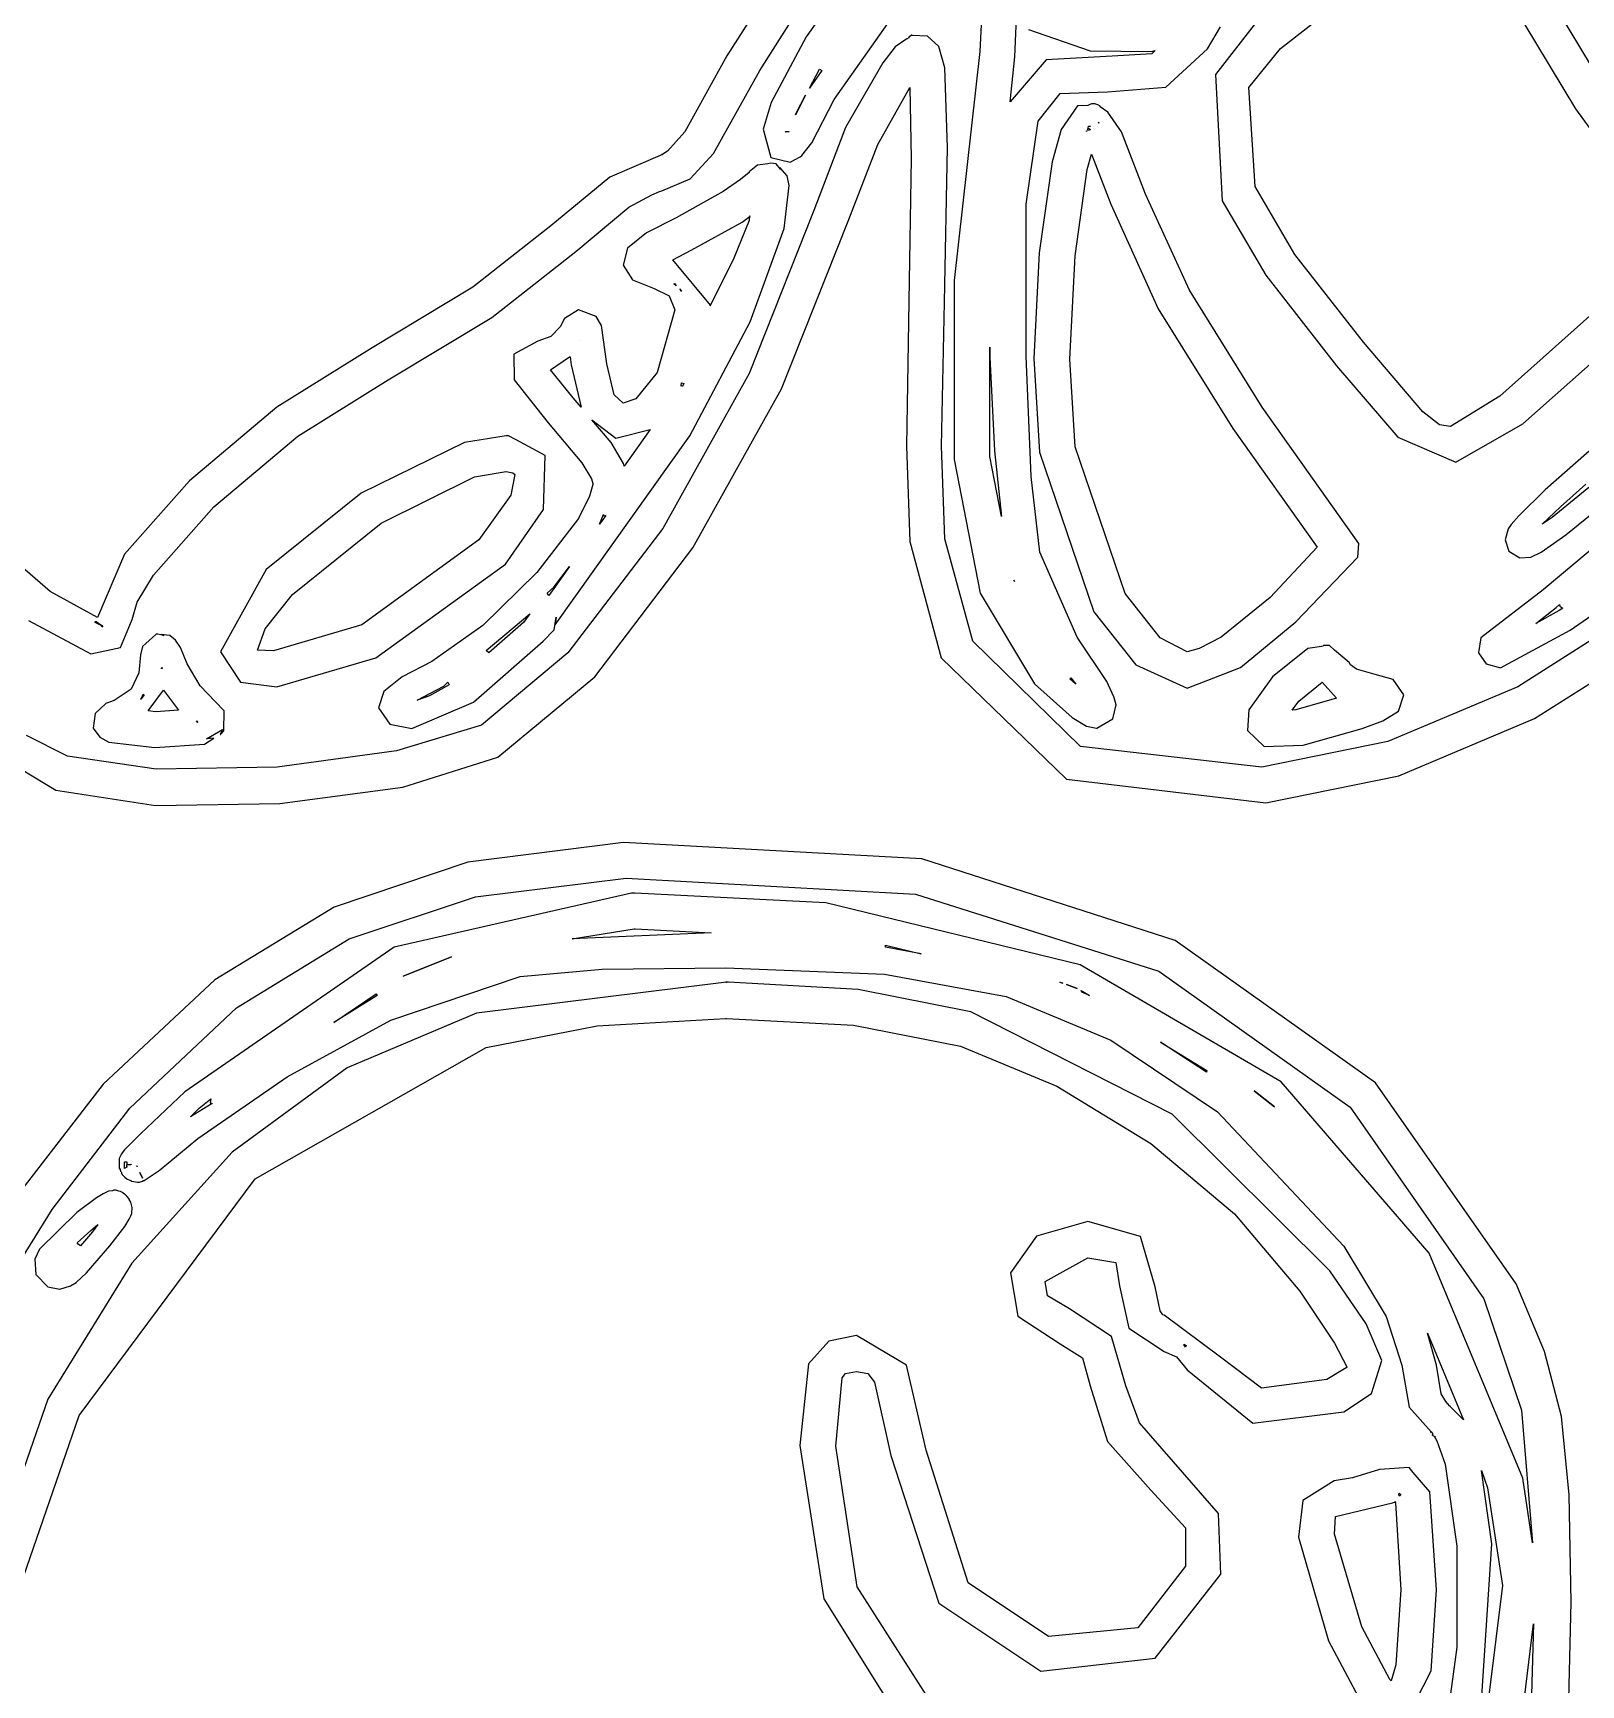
# Model space of a CAD drawing. Extents: x 23 to 528, y 384 to 592.
# Drawn here: x 449.63 to 460.96, y 446.23 to 458.31 of the extents above; entities that cross this region are included whole.
import ezdxf

# ---------------------------------------------------------------- set-up
doc = ezdxf.new("R2010")
doc.units = 0
doc.layers.get('0').update_dxf_attribs({"linetype": 'CONTINUOUS'})

msp = doc.modelspace()

# ---------------------------------------------------------------- linework, layer by layer
at = {"color": 0}
for p, q in [((455.355, 459.158), (454.709, 458.145)), ((454.949, 458.036), (455.549, 458.982)), ((455.644, 458.784), (455.288, 458.283)), ((456.583, 458.664), (456.558, 458.177)), ((455.493, 457.824), (456.015, 458.565)), ((456.815, 458.138), (456.833, 458.534)), ((458.759, 458.198), (459.221, 458.562)), ((461.133, 457.902), (460.77, 458.505)), ((456.914, 458.336), (457.366, 458.181)), ((458.223, 458.195), (458.318, 458.357)), ((458.583, 458.392), (458.283, 458.008)), ((460.537, 458.382), (460.915, 457.757)), ((455.288, 458.283), (455.034, 457.803)), ((456.025, 458.269), (455.941, 458.209)), ((456.039, 458.276), (456.022, 458.265)), ((456.022, 458.265), (456.025, 458.269)), ((456.064, 458.297), (456.039, 458.28)), ((456.039, 458.28), (456.039, 458.276)), ((456.061, 458.294), (456.064, 458.297)), ((456.177, 458.287), (456.061, 458.294)), ((456.258, 458.212), (456.177, 458.287)), ((454.709, 458.145), (454.402, 457.588)), ((455.849, 458.093), (455.577, 457.62)), ((455.941, 458.209), (455.849, 458.093)), ((456.304, 458.057), (456.258, 458.212)), ((456.558, 458.177), (456.371, 456.502)), ((456.78, 457.807), (456.815, 458.138)), ((457.045, 458.114), (456.78, 457.807)), ((457.528, 458.142), (457.045, 458.114)), ((457.366, 458.181), (457.814, 458.177)), ((457.817, 458.16), (457.528, 458.142)), ((457.814, 458.177), (457.842, 458.184)), ((457.842, 458.184), (457.817, 458.16)), ((457.92, 457.916), (458.223, 458.195)), ((458.526, 457.913), (458.759, 458.198)), ((454.611, 457.429), (454.949, 458.036)), ((455.313, 457.909), (455.387, 458.047)), ((455.404, 458.036), (455.313, 457.909)), ((455.387, 458.047), (455.404, 458.036)), ((456.322, 457.475), (456.304, 458.057)), ((458.283, 458.008), (458.332, 457.084)), ((455.284, 457.856), (455.21, 457.712)), ((455.217, 457.729), (455.284, 457.856)), ((455.814, 457.496), (456.046, 457.913)), ((456.046, 457.913), (456.057, 457.394)), ((456.985, 457.666), (457.147, 457.87)), ((457.147, 457.87), (457.493, 457.881)), ((457.493, 457.881), (457.92, 457.916)), ((458.572, 457.189), (458.526, 457.913)), ((455.034, 457.803), (454.974, 457.609)), ((455.33, 457.507), (455.493, 457.824)), ((457.274, 457.779), (457.154, 457.606)), ((457.348, 457.782), (457.274, 457.779)), ((457.359, 457.786), (457.348, 457.782)), ((457.376, 457.793), (457.359, 457.786)), ((457.38, 457.793), (457.376, 457.793)), ((457.394, 457.793), (457.38, 457.793)), ((457.401, 457.793), (457.394, 457.793)), ((457.422, 457.786), (457.401, 457.793)), ((457.44, 457.775), (457.422, 457.786)), ((457.44, 457.771), (457.44, 457.775)), ((457.496, 457.733), (457.44, 457.771)), ((457.595, 457.588), (457.496, 457.733)), ((460.915, 457.757), (461.32, 457.2)), ((455.21, 457.712), (455.217, 457.729)), ((455.577, 457.62), (455.344, 457.013)), ((456.897, 457.059), (456.985, 457.666)), ((457.348, 457.62), (457.366, 457.606)), ((457.348, 457.602), (457.352, 457.62)), ((457.352, 457.62), (457.348, 457.62)), ((457.355, 457.63), (457.366, 457.63)), ((457.355, 457.627), (457.355, 457.63)), ((457.369, 457.627), (457.355, 457.627)), ((457.366, 457.63), (457.369, 457.627)), ((457.426, 457.659), (457.429, 457.652)), ((457.429, 457.655), (457.426, 457.659)), ((457.429, 457.652), (457.429, 457.655)), ((454.402, 457.588), (454.275, 457.447)), ((454.974, 457.609), (455.03, 457.401)), ((455.136, 457.585), (455.14, 457.592)), ((455.164, 457.588), (455.136, 457.585)), ((455.14, 457.592), (455.161, 457.592)), ((455.161, 457.592), (455.164, 457.588)), ((455.256, 457.415), (455.33, 457.507)), ((455.595, 456.935), (455.814, 457.496)), ((457.154, 457.606), (457.087, 457.369)), ((457.338, 457.595), (457.341, 457.595)), ((457.341, 457.595), (457.338, 457.592)), ((457.338, 457.592), (457.338, 457.595)), ((457.345, 457.599), (457.345, 457.599)), ((457.352, 457.599), (457.348, 457.602)), ((457.366, 457.602), (457.352, 457.599)), ((457.366, 457.606), (457.366, 457.602)), ((457.771, 457.133), (457.595, 457.588)), ((454.237, 457.422), (453.852, 457.256)), ((454.24, 457.426), (454.23, 457.422)), ((454.23, 457.422), (454.237, 457.422)), ((454.275, 457.447), (454.24, 457.426)), ((454.441, 457.246), (454.611, 457.429)), ((455.03, 457.401), (455.172, 457.366)), ((455.172, 457.366), (455.246, 457.405)), ((455.246, 457.405), (455.256, 457.415)), ((455.246, 457.405), (455.246, 457.405)), ((456.057, 457.394), (456.039, 456.35)), ((456.3, 456.343), (456.322, 457.475)), ((457.087, 457.369), (456.992, 456.703)), ((457.345, 457.313), (457.376, 457.426)), ((457.376, 457.426), (457.518, 457.059)), ((453.852, 457.256), (453.422, 456.9)), ((454.872, 457.292), (454.808, 457.239)), ((454.932, 457.345), (454.872, 457.295)), ((454.872, 457.295), (454.872, 457.292)), ((455.009, 457.355), (454.932, 457.345)), ((455.03, 457.359), (455.009, 457.355)), ((455.069, 457.355), (455.03, 457.359)), ((455.101, 457.316), (455.069, 457.355)), ((455.15, 457.267), (455.097, 457.327)), ((455.097, 457.327), (455.101, 457.316)), ((455.164, 457.196), (455.15, 457.267)), ((457.256, 456.681), (457.345, 457.313)), ((453.993, 457.038), (454.159, 457.129)), ((454.159, 457.129), (454.216, 457.151)), ((454.216, 457.151), (454.233, 457.158)), ((454.233, 457.158), (454.441, 457.246)), ((454.233, 457.158), (454.233, 457.158)), ((454.681, 457.151), (454.339, 456.96)), ((454.808, 457.239), (454.681, 457.151)), ((455.129, 456.882), (455.164, 457.196)), ((458.093, 456.431), (457.771, 457.133)), ((458.862, 456.692), (458.572, 457.189)), ((453.605, 456.713), (453.993, 457.038)), ((455.344, 457.013), (454.872, 455.821)), ((456.897, 455.948), (456.897, 457.059)), ((457.518, 457.059), (457.863, 456.293)), ((458.332, 457.084), (458.65, 456.54)), ((453.422, 456.9), (452.85, 456.452)), ((454.339, 456.96), (454.12, 456.851)), ((454.448, 456.724), (454.822, 456.928)), ((454.872, 456.939), (454.759, 456.664)), ((454.822, 456.928), (454.879, 456.971)), ((454.875, 456.971), (454.872, 456.939)), ((454.879, 456.971), (454.875, 456.971)), ((455.108, 455.708), (455.595, 456.935)), ((454.12, 456.851), (453.983, 456.738)), ((454.879, 456.198), (455.129, 456.882)), ((452.991, 456.23), (453.605, 456.713)), ((453.983, 456.738), (453.951, 456.614)), ((454.314, 456.653), (454.448, 456.724)), ((454.589, 456.322), (454.314, 456.653)), ((454.759, 456.664), (454.586, 456.315)), ((456.992, 456.703), (456.953, 455.93)), ((457.218, 455.926), (457.256, 456.681)), ((459.366, 456.05), (458.862, 456.692)), ((453.951, 456.614), (454.018, 456.505)), ((458.65, 456.54), (459.168, 455.877)), ((452.85, 456.452), (452.116, 456.008)), ((454.018, 456.505), (454.177, 456.442)), ((454.177, 456.442), (454.286, 456.389)), ((454.321, 456.477), (454.325, 456.48)), ((454.339, 456.463), (454.321, 456.477)), ((454.325, 456.48), (454.339, 456.463)), ((454.364, 456.438), (454.378, 456.424)), ((454.367, 456.438), (454.364, 456.438)), ((454.374, 456.42), (454.367, 456.438)), ((454.378, 456.424), (454.374, 456.42)), ((456.371, 456.502), (456.371, 455.193)), ((458.625, 455.574), (458.093, 456.431)), ((453.623, 456.286), (453.521, 456.223)), ((453.753, 456.237), (453.623, 456.286)), ((454.328, 456.286), (454.198, 455.828)), ((454.286, 456.389), (454.328, 456.286)), ((454.586, 456.315), (454.589, 456.322)), ((456.039, 456.35), (456.022, 455.291)), ((456.279, 455.291), (456.3, 456.343)), ((457.863, 456.293), (458.41, 455.418)), ((461.133, 456.343), (460.361, 455.655)), ((452.233, 455.775), (452.991, 456.23)), ((453.489, 456.163), (453.422, 456.092)), ((453.521, 456.223), (453.489, 456.163)), ((453.792, 456.173), (453.753, 456.237)), ((453.831, 455.891), (453.792, 456.173)), ((454.438, 455.366), (454.879, 456.198)), ((453.327, 456.057), (453.15, 455.962)), ((453.422, 456.092), (453.327, 456.057)), ((453.64, 456.064), (453.64, 456.064)), ((453.64, 456.064), (453.64, 456.064)), ((459.8, 455.542), (459.366, 456.05)), ((460.53, 455.454), (461.31, 456.145)), ((452.116, 456.008), (451.418, 455.574)), ((453.15, 455.962), (453.154, 455.775)), ((453.418, 455.849), (453.559, 455.944)), ((453.559, 455.944), (453.563, 455.944)), ((453.563, 455.944), (453.57, 455.884)), ((456.632, 456.015), (456.632, 455.941)), ((456.632, 455.214), (456.632, 456.015)), ((456.632, 455.941), (456.667, 455.256)), ((456.935, 455.069), (456.897, 455.948)), ((456.953, 455.93), (456.995, 455.246)), ((457.256, 455.284), (457.218, 455.926)), ((453.584, 455.644), (453.418, 455.849)), ((453.57, 455.884), (453.644, 455.574)), ((453.884, 455.665), (453.831, 455.891)), ((453.831, 455.891), (453.831, 455.891)), ((454.198, 455.828), (454.043, 455.637)), ((454.872, 455.821), (454.24, 454.688)), ((459.168, 455.877), (459.617, 455.355)), ((451.57, 455.362), (452.233, 455.775)), ((453.154, 455.775), (453.401, 455.461)), ((454.374, 455.732), (454.378, 455.754)), ((454.385, 455.725), (454.374, 455.732)), ((454.378, 455.754), (454.395, 455.747)), ((454.395, 455.747), (454.385, 455.725)), ((454.459, 454.547), (455.108, 455.708)), ((451.418, 455.574), (450.779, 455.037)), ((453.644, 455.574), (453.584, 455.644)), ((453.951, 455.605), (453.884, 455.665)), ((454.043, 455.637), (453.951, 455.605)), ((459.331, 454.579), (458.625, 455.574)), ((460.361, 455.655), (460.001, 455.433)), ((453.401, 455.461), (453.648, 455.168)), ((453.722, 455.482), (453.898, 455.348)), ((453.863, 455.316), (453.722, 455.482)), ((459.92, 455.447), (459.8, 455.542)), ((460.001, 455.433), (459.92, 455.447)), ((460.04, 455.172), (460.53, 455.454)), ((461.31, 455.514), (460.693, 454.97)), ((450.956, 454.847), (451.57, 455.362)), ((452.79, 455.316), (452.035, 454.946)), ((453.094, 455.366), (452.79, 455.316)), ((453.108, 455.366), (453.094, 455.366)), ((453.111, 455.366), (453.108, 455.366)), ((453.168, 455.337), (453.111, 455.366)), ((453.379, 455.221), (453.168, 455.337)), ((453.454, 453.983), (454.438, 455.366)), ((453.954, 455.164), (453.863, 455.316)), ((453.898, 455.348), (454.148, 455.411)), ((454.148, 455.411), (453.958, 455.143)), ((458.41, 455.418), (459.027, 454.551)), ((459.617, 455.355), (460.04, 455.172)), ((453.369, 454.826), (453.379, 455.221)), ((456.022, 455.291), (456.046, 454.593)), ((456.304, 454.611), (456.279, 455.291)), ((456.717, 454.776), (456.632, 455.214)), ((456.667, 455.256), (456.717, 454.776)), ((456.995, 455.246), (457.394, 454.078)), ((457.623, 454.212), (457.256, 455.284)), ((452.864, 455.066), (453.094, 455.105)), ((453.094, 455.105), (453.094, 455.105)), ((453.094, 455.105), (453.143, 455.094)), ((453.157, 455.083), (453.129, 454.932)), ((453.143, 455.094), (453.157, 455.083)), ((453.648, 455.168), (453.718, 455.052)), ((453.958, 455.143), (453.954, 455.164)), ((456.371, 455.193), (456.561, 454.216)), ((460.844, 454.642), (461.377, 455.073)), ((450.779, 455.037), (450.303, 454.501)), ((452.18, 454.727), (452.864, 455.066)), ((453.729, 455.009), (453.704, 454.925)), ((453.718, 455.052), (453.729, 455.016)), ((453.729, 455.016), (453.729, 455.009)), ((456.999, 454.515), (456.935, 455.069)), ((460.693, 454.97), (460.502, 454.78)), ((461.014, 454.988), (460.745, 454.769)), ((460.805, 454.847), (460.992, 455.013)), ((450.515, 454.346), (450.956, 454.847)), ((452.035, 454.946), (451.34, 454.388)), ((453.129, 454.932), (452.896, 454.604)), ((453.704, 454.925), (453.623, 454.762)), ((460.671, 454.72), (460.805, 454.847)), ((449.76, 454.226), (449.167, 454.741)), ((451.531, 454.205), (452.18, 454.727)), ((453.09, 454.427), (453.369, 454.826)), ((453.623, 454.762), (453.319, 454.367)), ((453.778, 454.72), (453.806, 454.791)), ((453.824, 454.783), (453.778, 454.72)), ((453.806, 454.791), (453.81, 454.78)), ((453.81, 454.78), (453.824, 454.783)), ((460.446, 454.716), (460.424, 454.685)), ((460.502, 454.78), (460.446, 454.716)), ((460.745, 454.769), (460.671, 454.72)), ((461.282, 454.745), (460.678, 454.24)), ((452.896, 454.604), (452.039, 453.983)), ((454.24, 454.688), (453.545, 453.778)), ((456.046, 454.593), (456.276, 453.743)), ((456.509, 453.863), (456.304, 454.611)), ((460.424, 454.685), (460.4, 454.604)), ((460.4, 454.604), (460.428, 454.522)), ((460.664, 454.515), (460.844, 454.642)), ((450.303, 454.501), (450.106, 454.036)), ((453.743, 453.602), (454.459, 454.547)), ((457.271, 453.894), (456.999, 454.515)), ((459.027, 454.551), (458.682, 454.184)), ((458.869, 454.004), (459.324, 454.477)), ((459.324, 454.477), (459.331, 454.579)), ((460.428, 454.522), (460.509, 454.473)), ((460.509, 454.473), (460.59, 454.477)), ((460.59, 454.477), (460.664, 454.515)), ((451.34, 454.388), (451.005, 453.785)), ((452.141, 453.743), (453.09, 454.427)), ((453.319, 454.367), (452.924, 453.979)), ((453.559, 454.41), (453.408, 454.198)), ((453.443, 454.258), (453.559, 454.41)), ((460.876, 453.944), (461.529, 454.399)), ((450.395, 454.148), (450.515, 454.346)), ((453.394, 454.216), (453.443, 454.258)), ((456.808, 454.311), (456.812, 454.3)), ((456.812, 454.3), (456.808, 454.311)), ((460.678, 454.24), (460.223, 453.887)), ((450.106, 454.036), (449.76, 454.226)), ((450.36, 454.021), (450.395, 454.148)), ((451.333, 453.954), (451.531, 454.205)), ((453.351, 454.18), (453.351, 454.18)), ((453.351, 454.18), (453.351, 454.18)), ((453.408, 454.198), (453.394, 454.216)), ((456.561, 454.216), (456.96, 453.552)), ((457.877, 453.887), (457.623, 454.212)), ((458.682, 454.184), (458.325, 453.894)), ((461.514, 454.18), (460.495, 453.531)), ((460.625, 453.993), (460.774, 454.11)), ((460.774, 454.11), (460.798, 454.131)), ((460.823, 454.106), (460.795, 454.089)), ((460.798, 454.131), (460.802, 454.12)), ((460.802, 454.12), (460.823, 454.106)), ((449.601, 454.014), (450.056, 453.771)), ((450.088, 454.004), (450.092, 454.007)), ((450.088, 454), (450.088, 454.004)), ((450.088, 454.004), (450.088, 454.004)), ((450.134, 453.979), (450.088, 454)), ((450.092, 454.007), (450.092, 454.007)), ((450.092, 454.007), (450.092, 454.007)), ((450.092, 454.007), (450.095, 454.007)), ((450.095, 454.007), (450.137, 453.979)), ((450.275, 453.817), (450.36, 454.021)), ((452.949, 453.796), (453.267, 454.064)), ((453.221, 454), (452.967, 453.778)), ((453.267, 454.064), (453.221, 454)), ((453.446, 453.947), (453.461, 454.039)), ((453.461, 454.039), (453.454, 453.983)), ((457.394, 454.078), (457.701, 453.69)), ((458.466, 453.672), (458.869, 454.004)), ((460.795, 454.089), (460.625, 453.993)), ((450.137, 453.969), (450.134, 453.979)), ((450.137, 453.979), (450.144, 453.969)), ((450.141, 453.969), (450.137, 453.969)), ((450.144, 453.969), (450.141, 453.969)), ((450.532, 453.912), (450.434, 453.824)), ((450.536, 453.916), (450.532, 453.912)), ((450.543, 453.916), (450.536, 453.916)), ((450.543, 453.916), (450.543, 453.916)), ((450.547, 453.916), (450.543, 453.916)), ((450.592, 453.905), (450.547, 453.916)), ((450.635, 453.905), (450.571, 453.912)), ((450.571, 453.912), (450.592, 453.905)), ((450.677, 453.87), (450.635, 453.905)), ((450.712, 453.817), (450.677, 453.87)), ((451.277, 453.799), (451.333, 453.954)), ((452.039, 453.983), (451.393, 453.792)), ((452.924, 453.979), (452.55, 453.715)), ((453.365, 453.863), (453.446, 453.947)), ((457.489, 453.57), (457.271, 453.894)), ((458.075, 453.785), (457.877, 453.887)), ((458.325, 453.894), (458.163, 453.81)), ((460.223, 453.887), (460.206, 453.782)), ((460.368, 453.669), (460.876, 453.944)), ((460.615, 453.298), (461.673, 453.969)), ((450.056, 453.771), (450.275, 453.817)), ((450.42, 453.764), (450.409, 453.633)), ((450.434, 453.824), (450.42, 453.764)), ((450.762, 453.697), (450.712, 453.817)), ((451.005, 453.785), (451.153, 453.563)), ((451.393, 453.792), (451.277, 453.799)), ((452.857, 453.418), (453.365, 453.863)), ((453.545, 453.778), (452.914, 453.249)), ((452.967, 453.778), (452.949, 453.796)), ((457.295, 453.094), (456.509, 453.863)), ((458.163, 453.81), (458.075, 453.785)), ((458.957, 453.81), (458.699, 453.602)), ((459.059, 453.824), (458.957, 453.81)), ((459.07, 453.827), (459.059, 453.824)), ((459.073, 453.831), (459.07, 453.827)), ((459.087, 453.831), (459.073, 453.831)), ((459.091, 453.831), (459.087, 453.831)), ((459.094, 453.831), (459.091, 453.831)), ((459.105, 453.831), (459.094, 453.831)), ((459.116, 453.831), (459.105, 453.831)), ((459.154, 453.799), (459.116, 453.831)), ((459.116, 453.831), (459.116, 453.831)), ((459.26, 453.707), (459.154, 453.799)), ((460.206, 453.782), (460.206, 453.778)), ((460.206, 453.778), (460.262, 453.697)), ((450.409, 453.633), (450.353, 453.513)), ((450.575, 453.665), (450.578, 453.672)), ((450.578, 453.669), (450.575, 453.662)), ((450.575, 453.662), (450.575, 453.665)), ((450.578, 453.672), (450.578, 453.669)), ((450.857, 453.538), (450.762, 453.697)), ((450.762, 453.697), (450.762, 453.697)), ((451.418, 453.531), (452.141, 453.743)), ((452.55, 453.715), (452.335, 453.602)), ((456.276, 453.743), (457.193, 452.854)), ((457.701, 453.69), (458.075, 453.521)), ((458.075, 453.521), (458.466, 453.672)), ((459.271, 453.69), (459.26, 453.707)), ((459.313, 453.658), (459.271, 453.69)), ((459.451, 453.619), (459.313, 453.658)), ((460.262, 453.697), (460.368, 453.669)), ((450.353, 453.513), (450.229, 453.429)), ((450.476, 453.355), (450.589, 453.506)), ((450.589, 453.506), (450.698, 453.358)), ((450.966, 453.422), (450.857, 453.538)), ((451.153, 453.563), (451.418, 453.531)), ((452.335, 453.602), (452.201, 453.496)), ((452.445, 453.432), (452.639, 453.535)), ((452.677, 453.545), (452.533, 453.464)), ((452.639, 453.535), (452.667, 453.563)), ((452.667, 453.563), (452.677, 453.545)), ((453.034, 453.016), (453.743, 453.602)), ((456.96, 453.552), (457.235, 453.305)), ((457.218, 453.588), (457.225, 453.595)), ((457.26, 453.549), (457.218, 453.588)), ((457.225, 453.595), (457.26, 453.549)), ((457.539, 453.457), (457.489, 453.57)), ((458.699, 453.602), (458.526, 453.362)), ((458.893, 453.425), (459.063, 453.563)), ((459.063, 453.563), (459.168, 453.446)), ((459.581, 453.584), (459.451, 453.619)), ((460.495, 453.531), (459.542, 453.129)), ((459.659, 453.471), (459.581, 453.584)), ((450.166, 453.408), (450.088, 453.334)), ((450.229, 453.429), (450.166, 453.408)), ((450.42, 453.443), (450.427, 453.446)), ((450.423, 453.439), (450.42, 453.443)), ((450.448, 453.471), (450.423, 453.439)), ((450.427, 453.446), (450.441, 453.475)), ((450.441, 453.475), (450.448, 453.471)), ((451.033, 453.355), (450.966, 453.422)), ((452.201, 453.496), (452.162, 453.376)), ((452.406, 453.224), (452.857, 453.418)), ((452.533, 453.464), (452.445, 453.432)), ((457.532, 453.295), (457.556, 453.397)), ((457.542, 453.45), (457.539, 453.457)), ((457.556, 453.397), (457.542, 453.45)), ((458.844, 453.358), (458.893, 453.425)), ((459.168, 453.446), (458.869, 453.362)), ((459.62, 453.351), (459.659, 453.471)), ((450.088, 453.334), (450.074, 453.228)), ((450.532, 453.348), (450.476, 453.355)), ((450.698, 453.358), (450.532, 453.348)), ((450.829, 453.281), (450.839, 453.27)), ((450.839, 453.27), (450.829, 453.281)), ((450.839, 453.27), (450.839, 453.27)), ((451.03, 453.207), (451.033, 453.355)), ((452.162, 453.376), (452.243, 453.256)), ((457.235, 453.305), (457.338, 453.242)), ((457.415, 453.228), (457.532, 453.295)), ((458.526, 453.362), (458.516, 453.21)), ((458.869, 453.362), (458.844, 453.358)), ((459.355, 453.224), (459.507, 453.281)), ((459.507, 453.281), (459.62, 453.351)), ((459.624, 452.878), (460.615, 453.298)), ((449.001, 453.259), (449.802, 452.773)), ((449.887, 453.023), (449.587, 453.175)), ((450.074, 453.228), (450.123, 453.161)), ((450.123, 453.161), (450.19, 453.125)), ((450.889, 453.111), (450.956, 453.154)), ((450.903, 453.15), (451.019, 453.217)), ((450.956, 453.154), (450.903, 453.15)), ((451.019, 453.217), (451.002, 453.182)), ((451.002, 453.182), (451.005, 453.182)), ((451.005, 453.182), (451.03, 453.207)), ((452.243, 453.256), (452.406, 453.224)), ((452.914, 453.249), (452.293, 453.062)), ((457.338, 453.242), (457.412, 453.228)), ((457.412, 453.228), (457.415, 453.228)), ((458.516, 453.21), (458.639, 453.094)), ((458.925, 453.104), (459.355, 453.224)), ((450.536, 452.928), (449.887, 453.023)), ((450.19, 453.125), (450.525, 453.087)), ((450.525, 453.087), (450.889, 453.111)), ((452.293, 453.062), (451.421, 452.942)), ((458.622, 452.942), (457.295, 453.094)), ((459.542, 453.129), (458.622, 452.942)), ((458.639, 453.094), (458.925, 453.104)), ((451.421, 452.942), (450.536, 452.928)), ((452.339, 452.797), (453.034, 453.016)), ((451.439, 452.677), (452.339, 452.797)), ((457.193, 452.854), (458.65, 452.681)), ((458.65, 452.681), (459.624, 452.878)), ((449.802, 452.773), (450.529, 452.663)), ((450.529, 452.663), (451.439, 452.677)), ((453.954, 452.392), (452.815, 452.247)), ((456.135, 452.272), (453.954, 452.392)), ((452.815, 452.247), (451.838, 451.919)), ((457.987, 451.675), (456.135, 452.272)), ((452.871, 451.993), (453.972, 452.131)), ((453.972, 452.131), (456.089, 452.014)), ((451.947, 451.686), (452.871, 451.993)), ((454.011, 452.021), (452.275, 451.626)), ((454.014, 452.021), (454.011, 452.021)), ((454.032, 452.021), (454.014, 452.021)), ((454.036, 452.021), (454.032, 452.021)), ((455.433, 451.951), (454.036, 452.021)), ((457.292, 451.496), (455.433, 451.951)), ((456.089, 452.014), (457.867, 451.45)), ((451.838, 451.919), (450.963, 451.386)), ((453.577, 451.686), (454.032, 451.76)), ((454.593, 451.732), (453.577, 451.686)), ((454.032, 451.76), (454.036, 451.76)), ((454.036, 451.76), (454.039, 451.76)), ((454.039, 451.76), (454.593, 451.732)), ((452.275, 451.626), (450.744, 450.568)), ((451.122, 451.182), (451.947, 451.686)), ((455.87, 451.64), (456.131, 451.577)), ((455.87, 451.626), (455.87, 451.64)), ((456.131, 451.577), (455.87, 451.626)), ((459.454, 450.635), (457.987, 451.675)), ((452.695, 451.556), (452.342, 451.414)), ((452.342, 451.414), (452.695, 451.556)), ((453.196, 451.411), (453.796, 451.464)), ((453.796, 451.464), (454.702, 451.474)), ((454.702, 451.474), (455.863, 451.429)), ((458.763, 450.642), (457.292, 451.496)), ((457.867, 451.45), (459.267, 450.455)), ((450.963, 451.386), (450.148, 450.624)), ((452.251, 451.093), (453.196, 451.411)), ((454.706, 451.369), (452.878, 451.143)), ((454.706, 451.369), (454.702, 451.369)), ((454.702, 451.369), (454.706, 451.369)), ((454.713, 451.369), (454.706, 451.369)), ((454.716, 451.369), (454.713, 451.369)), ((454.713, 451.369), (454.713, 451.369)), ((454.713, 451.369), (454.713, 451.369)), ((454.72, 451.369), (454.716, 451.369)), ((455.669, 451.316), (454.72, 451.369)), ((455.863, 451.429), (456.752, 451.266)), ((457.144, 451.369), (457.165, 451.362)), ((457.158, 451.362), (457.144, 451.369)), ((457.165, 451.362), (457.158, 451.362)), ((457.193, 451.354), (457.271, 451.323)), ((457.271, 451.323), (457.193, 451.354)), ((451.834, 451.076), (452.145, 451.284)), ((452.152, 451.273), (451.834, 451.076)), ((452.145, 451.284), (452.152, 451.273)), ((456.494, 451.153), (455.669, 451.316)), ((456.752, 451.266), (457.518, 450.945)), ((457.299, 451.309), (457.362, 451.273)), ((457.306, 451.298), (457.299, 451.309)), ((457.362, 451.273), (457.306, 451.298)), ((450.342, 450.448), (451.122, 451.182)), ((451.492, 450.677), (452.251, 451.093)), ((452.878, 451.143), (451.933, 450.744)), ((453.76, 451.051), (454.699, 451.104)), ((454.699, 451.104), (454.706, 451.104)), ((454.706, 451.104), (455.634, 451.055)), ((457.966, 450.405), (456.494, 451.153)), ((452.949, 450.892), (453.76, 451.051)), ((455.634, 451.055), (456.417, 450.903)), ((451.259, 449.933), (452.949, 450.892)), ((456.417, 450.903), (457.122, 450.61)), ((457.518, 450.945), (458.297, 450.423)), ((457.881, 450.931), (458.22, 450.723)), ((458.216, 450.712), (457.881, 450.931)), ((451.933, 450.744), (451.09, 450.127)), ((450.148, 450.624), (449.552, 449.855)), ((450.839, 450.226), (451.492, 450.677)), ((457.122, 450.61), (457.81, 450.19)), ((458.22, 450.723), (458.216, 450.712)), ((459.846, 449.389), (458.763, 450.642)), ((460.481, 449.164), (459.454, 450.635)), ((450.744, 450.568), (450.42, 450.261)), ((450.945, 450.483), (450.786, 450.384)), ((450.85, 450.448), (450.935, 450.518)), ((450.935, 450.518), (450.931, 450.487)), ((450.931, 450.487), (450.945, 450.483)), ((458.565, 450.575), (458.713, 450.458)), ((458.713, 450.458), (458.565, 450.575)), ((449.774, 449.707), (450.342, 450.448)), ((450.786, 450.384), (450.85, 450.448)), ((459.119, 449.259), (457.966, 450.405)), ((458.297, 450.423), (459.221, 449.439)), ((459.267, 450.455), (460.244, 449.054)), ((450.42, 450.261), (450.335, 450.176)), ((450.303, 450.144), (450.279, 450.113)), ((450.335, 450.176), (450.303, 450.144)), ((451.09, 450.127), (450.356, 449.315)), ((450.557, 449.993), (450.839, 450.226)), ((457.81, 450.19), (458.421, 449.675)), ((450.279, 450.109), (450.264, 450.081)), ((450.264, 450.081), (450.264, 450.077)), ((450.264, 450.077), (450.264, 450.077)), ((450.264, 450.077), (450.264, 450.074)), ((450.264, 450.074), (450.264, 450.074)), ((450.264, 450.074), (450.264, 450.07)), ((450.264, 450.07), (450.264, 450.032)), ((450.264, 450.032), (450.264, 450.028)), ((450.264, 450.028), (450.264, 450.025)), ((450.264, 450.025), (450.264, 450.025)), ((450.264, 450.025), (450.264, 450.025)), ((450.264, 450.025), (450.264, 450.025)), ((450.264, 450.025), (450.264, 450.021)), ((450.264, 450.021), (450.264, 450.017)), ((450.264, 450.017), (450.264, 450.017)), ((450.264, 450.017), (450.264, 450.01)), ((450.264, 450.01), (450.264, 450.01)), ((450.264, 450.01), (450.264, 450.007)), ((450.264, 450.007), (450.268, 450.007)), ((450.268, 450.007), (450.268, 450.007)), ((450.268, 450.007), (450.271, 450)), ((450.271, 450), (450.271, 450.003)), ((450.271, 450.003), (450.271, 450)), ((450.271, 450), (450.271, 450)), ((450.271, 450), (450.271, 449.996)), ((450.279, 450.113), (450.279, 450.109)), ((450.303, 450.007), (450.303, 450.056)), ((450.303, 450.056), (450.307, 450.056)), ((450.321, 450.017), (450.303, 450.007)), ((450.307, 450.056), (450.321, 450.056)), ((450.349, 450.035), (450.317, 450.035)), ((450.317, 450.035), (450.317, 450.032)), ((450.317, 450.032), (450.317, 450.032)), ((450.317, 450.032), (450.317, 450.028)), ((450.317, 450.028), (450.317, 450.025)), ((450.317, 450.025), (450.321, 450.021)), ((450.321, 450.056), (450.321, 450.053)), ((450.321, 450.053), (450.321, 450.049)), ((450.321, 450.049), (450.321, 450.046)), ((450.321, 450.046), (450.321, 450.042)), ((450.321, 450.042), (450.321, 450.039)), ((450.321, 450.039), (450.321, 450.035)), ((450.321, 450.035), (450.353, 450.039)), ((450.321, 450.035), (450.321, 450.035)), ((450.321, 450.021), (450.321, 450.017)), ((450.321, 450.017), (450.321, 450.017)), ((450.353, 450.039), (450.349, 450.035)), ((450.391, 450.025), (450.395, 450.025)), ((450.395, 450.025), (450.391, 450.025)), ((450.395, 450.025), (450.395, 450.021)), ((450.395, 450.021), (450.395, 450.025)), ((449.972, 448.201), (451.259, 449.933)), ((450.271, 449.996), (450.275, 449.993)), ((450.275, 449.993), (450.275, 449.993)), ((450.275, 449.993), (450.275, 449.993)), ((450.275, 449.993), (450.275, 449.993)), ((450.275, 449.993), (450.275, 449.989)), ((450.275, 449.989), (450.279, 449.982)), ((450.279, 449.982), (450.282, 449.979)), ((450.282, 449.979), (450.282, 449.975)), ((450.282, 449.975), (450.282, 449.975)), ((450.282, 449.975), (450.282, 449.975)), ((450.282, 449.975), (450.282, 449.972)), ((450.282, 449.972), (450.282, 449.968)), ((450.282, 449.968), (450.286, 449.965)), ((450.286, 449.965), (450.289, 449.961)), ((450.289, 449.961), (450.293, 449.957)), ((450.293, 449.957), (450.3, 449.95)), ((450.3, 449.95), (450.3, 449.95)), ((450.3, 449.95), (450.303, 449.947)), ((450.303, 449.947), (450.303, 449.947)), ((450.303, 449.947), (450.307, 449.943)), ((450.307, 449.943), (450.321, 449.933)), ((450.321, 449.933), (450.324, 449.929)), ((450.324, 449.929), (450.349, 449.919)), ((450.349, 449.919), (450.349, 449.919)), ((450.349, 449.919), (450.353, 449.915)), ((450.353, 449.915), (450.356, 449.915)), ((450.356, 449.915), (450.398, 449.908)), ((450.398, 449.908), (450.402, 449.908)), ((450.402, 449.908), (450.413, 449.908)), ((450.413, 449.908), (450.427, 449.912)), ((450.416, 449.979), (450.416, 449.979)), ((450.416, 449.979), (450.434, 449.936)), ((450.42, 449.965), (450.416, 449.979)), ((450.434, 449.936), (450.42, 449.965)), ((450.427, 449.912), (450.434, 449.915)), ((450.434, 449.915), (450.437, 449.915)), ((450.437, 449.915), (450.441, 449.915)), ((450.441, 449.915), (450.441, 449.919)), ((450.441, 449.919), (450.448, 449.919)), ((450.448, 449.919), (450.483, 449.943)), ((450.448, 449.919), (450.448, 449.919)), ((450.448, 449.919), (450.448, 449.919)), ((450.448, 449.919), (450.448, 449.919)), ((450.483, 449.943), (450.557, 449.993)), ((450.099, 449.792), (449.954, 449.686)), ((450.148, 449.823), (450.099, 449.792)), ((450.187, 449.841), (450.148, 449.823)), ((450.215, 449.845), (450.187, 449.841)), ((450.226, 449.848), (450.215, 449.845)), ((450.229, 449.848), (450.226, 449.848)), ((450.24, 449.848), (450.229, 449.848)), ((450.261, 449.841), (450.24, 449.848)), ((450.271, 449.838), (450.261, 449.841)), ((450.275, 449.838), (450.271, 449.838)), ((450.293, 449.83), (450.275, 449.838)), ((450.293, 449.827), (450.293, 449.83)), ((450.303, 449.82), (450.293, 449.827)), ((450.293, 449.827), (450.293, 449.827)), ((450.31, 449.816), (450.303, 449.82)), ((450.314, 449.813), (450.31, 449.816)), ((450.321, 449.806), (450.314, 449.813)), ((450.338, 449.785), (450.321, 449.806)), ((450.338, 449.781), (450.338, 449.785)), ((450.349, 449.76), (450.338, 449.781)), ((450.36, 449.721), (450.349, 449.76)), ((450.349, 449.76), (450.349, 449.76)), ((449.167, 448.73), (449.774, 449.707)), ((449.954, 449.686), (449.682, 449.418)), ((450.338, 449.636), (450.349, 449.661)), ((450.349, 449.661), (450.356, 449.679)), ((450.349, 449.661), (450.349, 449.661)), ((450.356, 449.679), (450.36, 449.721)), ((450.36, 449.721), (450.36, 449.721)), ((458.421, 449.675), (458.9, 449.111)), ((449.957, 449.464), (450.056, 449.555)), ((450.07, 449.545), (449.982, 449.442)), ((450.056, 449.555), (450.109, 449.598)), ((450.109, 449.598), (450.07, 449.545)), ((450.197, 449.442), (450.307, 449.584)), ((450.307, 449.584), (450.338, 449.636)), ((457.348, 449.619), (456.974, 449.513)), ((457.733, 449.509), (457.348, 449.619)), ((449.682, 449.418), (449.647, 449.344)), ((449.965, 449.453), (449.957, 449.464)), ((449.982, 449.442), (449.965, 449.453)), ((450.025, 449.245), (450.197, 449.442)), ((456.974, 449.513), (456.784, 449.245)), ((457.842, 449.143), (457.733, 449.509)), ((459.221, 449.439), (459.532, 448.924)), ((449.647, 449.344), (449.654, 449.231)), ((450.356, 449.315), (449.742, 448.321)), ((457.038, 449.181), (457.348, 449.354)), ((457.348, 449.354), (457.553, 449.319)), ((457.553, 449.319), (457.581, 449.15)), ((460.53, 447.742), (459.846, 449.389)), ((449.654, 449.231), (449.742, 449.143)), ((449.908, 449.15), (449.95, 449.174)), ((449.95, 449.174), (450.025, 449.245)), ((456.784, 449.245), (456.837, 448.927)), ((457.055, 449.076), (457.038, 449.181)), ((459.384, 448.871), (459.119, 449.259)), ((460.689, 448.67), (460.481, 449.164)), ((449.742, 449.143), (449.83, 449.125)), ((449.83, 449.125), (449.908, 449.15)), ((457.214, 448.98), (457.055, 449.076)), ((457.581, 449.15), (457.648, 448.839)), ((457.877, 448.966), (457.842, 449.143)), ((458.9, 449.111), (459.154, 448.73)), ((460.244, 449.054), (460.52, 448.239)), ((456.837, 448.927), (457.147, 448.726)), ((457.521, 448.779), (457.214, 448.98)), ((457.898, 448.938), (457.877, 448.966)), ((457.906, 448.934), (457.898, 448.938)), ((458.318, 448.627), (457.906, 448.934)), ((459.532, 448.924), (459.645, 448.568)), ((457.648, 448.839), (457.906, 448.67)), ((459.5, 448.603), (459.384, 448.871)), ((459.832, 448.804), (460.096, 448.169)), ((459.899, 448.568), (459.832, 448.804)), ((455.454, 448.744), (455.306, 448.578)), ((455.658, 448.786), (455.454, 448.744)), ((456.022, 448.568), (455.658, 448.786)), ((457.147, 448.726), (457.309, 448.624)), ((457.627, 448.419), (457.521, 448.779)), ((457.906, 448.67), (457.997, 448.631)), ((458.05, 448.716), (458.054, 448.723)), ((458.057, 448.712), (458.05, 448.716)), ((458.054, 448.723), (458.068, 448.712)), ((458.064, 448.702), (458.057, 448.712)), ((458.068, 448.712), (458.064, 448.702)), ((459.154, 448.73), (459.243, 448.557)), ((460.812, 448.194), (460.689, 448.67)), ((455.306, 448.578), (455.242, 447.982)), ((456.166, 447.947), (456.022, 448.568)), ((457.309, 448.624), (457.366, 448.419)), ((457.997, 448.631), (458.075, 448.536)), ((458.618, 448.402), (458.318, 448.627)), ((459.239, 448.55), (459.098, 448.465)), ((459.243, 448.553), (459.239, 448.55)), ((459.243, 448.557), (459.243, 448.553)), ((459.423, 448.363), (459.5, 448.603)), ((459.645, 448.568), (459.698, 448.261)), ((459.934, 448.359), (459.899, 448.568)), ((455.507, 447.978), (455.553, 448.476)), ((455.553, 448.476), (455.577, 448.508)), ((455.577, 448.508), (455.658, 448.522)), ((455.658, 448.522), (455.739, 448.508)), ((455.739, 448.508), (455.789, 448.444)), ((455.789, 448.444), (455.909, 447.908)), ((458.075, 448.536), (458.555, 448.144)), ((459.098, 448.465), (458.618, 448.402)), ((449.742, 448.321), (448.889, 445.862)), ((457.366, 448.419), (457.493, 448.01)), ((457.726, 448.148), (457.627, 448.419)), ((459.221, 448.229), (459.423, 448.363)), ((459.966, 448.303), (459.934, 448.359)), ((449.143, 445.805), (449.972, 448.201)), ((458.555, 448.144), (459.221, 448.229)), ((459.698, 448.261), (459.86, 448.081)), ((459.976, 448.292), (459.966, 448.303)), ((459.983, 448.285), (459.976, 448.292)), ((459.987, 448.285), (459.983, 448.285)), ((459.99, 448.275), (459.987, 448.285)), ((459.998, 448.268), (459.99, 448.275)), ((460.096, 448.169), (459.998, 448.268)), ((460.52, 448.239), (460.601, 447.269)), ((460.869, 447.622), (460.812, 448.194)), ((457.976, 447.862), (457.726, 448.148)), ((459.86, 448.081), (459.856, 448.081)), ((459.856, 448.081), (459.856, 448.077)), ((459.856, 448.077), (459.86, 448.081)), ((459.86, 448.081), (459.871, 448.067)), ((459.871, 448.067), (459.867, 448.06)), ((455.242, 447.982), (455.418, 446.86)), ((455.662, 446.948), (455.507, 447.978)), ((456.473, 446.977), (456.166, 447.947)), ((457.493, 448.01), (457.81, 447.654)), ((459.867, 448.06), (459.871, 448.056)), ((459.871, 448.056), (459.878, 448.052)), ((459.878, 448.052), (459.881, 448.049)), ((459.881, 448.049), (459.902, 448.017)), ((459.888, 448.045), (459.892, 448.045)), ((459.892, 448.045), (459.888, 448.045)), ((459.892, 448.045), (459.892, 448.045)), ((459.902, 448.017), (459.962, 447.844)), ((455.909, 447.908), (456.258, 446.828)), ((458.304, 447.484), (457.976, 447.862)), ((459.962, 447.844), (460.047, 447.245)), ((459.151, 447.724), (458.922, 447.58)), ((459.285, 447.746), (459.151, 447.724)), ((459.482, 447.806), (459.285, 447.746)), ((459.698, 447.82), (459.482, 447.806)), ((459.729, 447.784), (459.698, 447.82)), ((459.849, 447.643), (459.729, 447.784)), ((460.227, 447.798), (460.273, 447.671)), ((460.304, 447.262), (460.227, 447.798)), ((460.601, 447.269), (460.53, 447.742)), ((457.81, 447.654), (458.064, 447.379)), ((459.624, 447.622), (459.627, 447.633)), ((459.631, 447.611), (459.624, 447.622)), ((459.627, 447.633), (459.631, 447.629)), ((459.631, 447.629), (459.634, 447.626)), ((459.638, 447.626), (459.631, 447.611)), ((459.634, 447.626), (459.638, 447.626)), ((459.899, 446.927), (459.849, 447.643)), ((460.273, 447.671), (460.382, 446.959)), ((460.883, 446.835), (460.869, 447.622)), ((458.322, 447.04), (458.304, 447.484)), ((458.922, 447.58), (458.89, 447.312)), ((459.154, 447.333), (459.161, 447.463)), ((459.161, 447.463), (459.578, 447.562)), ((459.578, 447.562), (459.599, 447.569)), ((459.595, 447.569), (459.599, 447.562)), ((459.599, 447.569), (459.595, 447.569)), ((459.599, 447.562), (459.638, 446.927)), ((458.064, 447.379), (458.064, 447.1)), ((458.89, 447.312), (459.109, 446.553)), ((459.352, 446.655), (459.154, 447.333)), ((460.047, 447.245), (460.047, 446.507)), ((460.22, 445.999), (460.304, 447.262)), ((458.064, 447.1), (457.715, 446.648)), ((457.842, 446.426), (458.322, 447.04)), ((455.418, 446.86), (455.972, 445.975)), ((456.166, 446.158), (455.662, 446.948)), ((457.062, 446.585), (456.473, 446.977)), ((459.638, 446.927), (459.602, 446.377)), ((459.86, 446.334), (459.899, 446.927)), ((460.382, 446.959), (460.283, 446.172)), ((456.258, 446.828), (457.006, 446.331)), ((460.865, 446.024), (460.883, 446.835)), ((457.715, 446.648), (457.062, 446.585)), ((459.557, 446.271), (459.352, 446.655)), ((460.541, 446.116), (460.608, 446.677)), ((460.608, 446.677), (460.59, 445.985)), ((459.109, 446.553), (459.348, 446.105)), ((460.047, 446.507), (459.959, 445.848)), ((457.006, 446.331), (457.842, 446.426)), ((459.602, 446.377), (459.567, 446.26)), ((459.567, 446.26), (459.557, 446.271)), ((459.687, 445.996), (459.86, 446.334))]:
    msp.add_line(p, q, dxfattribs=at)

doc.saveas('drawing.dxf')
